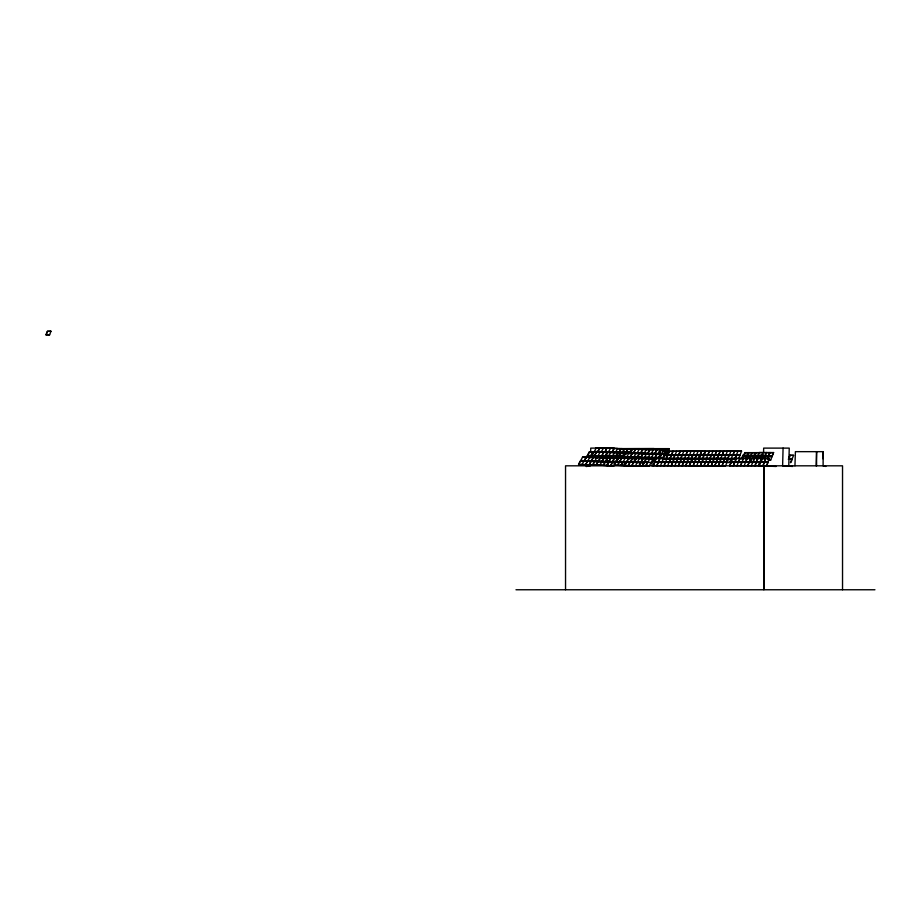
<?xml version="1.0" encoding="UTF-8"?>
<svg xmlns="http://www.w3.org/2000/svg" width="921" height="921" viewBox="0 0 921 921"><rect width="100%" height="100%" fill="white"/><g stroke="black" fill="none" stroke-linecap="round" stroke-linejoin="round"><path stroke-width="1.38" d="M590.649 452.199L590.752 448.113L596.912 448.113M607.446 465.819L607.595 460.373M607.664 457.645L607.733 454.928M613.674 463.102L613.743 460.373M613.812 457.645L613.893 454.928M763.428 457.645L763.497 454.928M763.567 452.199L763.67 448.113L789.239 448.113L788.779 465.819M783.08 448.113L782.62 465.819L792.601 466.452M624.254 465.819L624.392 461.571M651.987 465.819L652.126 461.571M794.95 465.819L795.41 451.658L823.144 451.658L823.109 465.819L825.849 466.463M816.121 465.819L816.582 451.658L816.582 465.819M822.913 458.739L823.144 451.658M46.062 334.83L47.432 331.238L50.977 331.238L47.455 331.376L46.062 334.83L49.607 334.83L50.977 331.238M622.826 454.088L623.759 451.785L630.977 451.923L623.701 451.785M626.372 454.088L627.431 451.923M630.033 454.088L631.081 451.774M631.725 451.106L632.692 448.803M654.612 462.238L653.242 465.819L654.612 462.238L690.623 462.238L689.253 465.819L690.623 462.238M654.866 462.043L656.224 458.451L692.074 458.301L690.715 461.882L654.843 461.905L676.475 462.043L677.948 458.301L676.475 462.043M660.207 452.453L659.24 454.882L660.23 452.591M660.921 451.106L661.842 448.815M658.227 462.238L656.788 465.819L658.239 462.377M658.4 462.043L659.908 458.462L658.377 461.905M664.455 451.106L665.434 448.665L664.525 451.106M738.723 458.462L740.104 455.02L664.076 455.158L662.706 458.739L684.315 458.739L685.823 455.158M662.706 458.739L664.076 455.158M665.975 455.895L667.357 452.453L664.997 452.453M665.238 452.257L667.598 452.257L668.968 448.665L654.612 448.665L668.968 448.665M667.598 452.257L668.991 448.803M667.61 455.158L666.24 458.739L667.76 455.296M667.978 454.686L669.36 451.244L705.233 451.221L691.084 451.083L689.61 454.824L667.99 454.824L703.84 454.663L705.233 451.221M667.99 454.824L669.36 451.244M663.995 465.819L665.434 462.238L664.064 465.819M665.618 462.043L666.977 458.451M671.282 455.158L669.924 458.75L671.282 455.02M667.61 465.819L669.037 462.377M674.909 455.296L673.458 458.739L674.828 455.158M672.698 462.377L671.179 465.681M672.675 462.238L671.294 465.681M678.478 455.158L677.05 458.6M680.193 451.382L678.742 454.824L680.182 451.244M680.654 458.739L682.035 455.296M682.139 455.158L680.642 458.6M683.785 451.382L682.334 454.686M678.455 465.819L679.894 462.238L678.432 465.681M681.471 458.301L680.124 461.882L681.505 458.439M685.926 454.686L687.331 451.382M686.064 454.824L687.446 451.382M683.543 461.882L685.005 458.301L683.532 461.743M685.708 465.681L687.112 462.238L685.754 465.819M690.957 462.238L689.587 465.819L725.598 465.819L726.968 462.238L690.957 462.238L759.952 462.377L731.113 462.238L729.743 465.819L731.113 462.238M691.187 461.905L692.569 458.451L728.419 458.301L727.049 461.882L691.187 461.905L712.819 462.043L714.293 458.301L712.912 461.743M691.199 462.043L692.569 458.451M694.929 458.589L696.38 454.997L694.906 458.451M693.11 465.681L694.561 462.238M693.202 465.819L694.492 462.238M701.675 451.083L700.213 454.663L701.583 451.083M698.878 458.6L700.259 455.158M722.168 455.158L720.659 458.739L699.051 458.739L700.397 455.02L722.041 455.02M696.713 465.681L698.176 462.238M703.84 454.663L705.21 451.083M703.955 455.158L702.585 458.739L704.093 455.158M704.335 454.824L705.705 451.232L741.566 451.221L727.429 451.083L725.944 454.824L704.335 454.824L740.185 454.663L741.555 451.083M700.34 465.819L701.779 462.238L700.328 465.681M707.627 455.158L706.246 458.6M705.371 462.238L703.955 465.819L705.382 462.377M705.613 462.043L706.983 458.451M711.231 455.158L709.78 458.6M709.02 462.238L707.535 465.819L708.905 462.238M714.846 455.02L713.464 458.739M713.407 458.739L714.823 455.158M711.185 465.819L712.624 462.238L711.254 465.819M716.999 458.739L718.484 455.158M718.691 454.824L720.107 451.232L718.748 454.824M714.8 465.819L716.227 462.238L714.777 465.681M722.283 454.824L723.779 451.232L722.271 454.686M719.888 461.882L721.35 458.301L719.865 461.743M723.422 461.882L724.885 458.301L723.411 461.743M721.937 465.819L723.446 462.377M732.264 462.515L726.243 462.526L727.613 458.934M729.202 454.997L727.728 458.589L729.213 455.135M727.049 461.882L728.442 458.439M732.725 454.997L731.251 458.439M733.104 454.525L734.498 451.221M731.274 458.934L729.893 462.377M733.024 454.663L734.486 451.083M753.079 461.882L754.449 458.301L752.975 462.043L731.366 462.043L732.725 458.451L769.438 458.439L768.056 461.882L760.988 461.882L762.369 458.439M736.581 455.158L735.062 458.462M736.558 455.02L735.177 458.462M734.739 462.377L733.289 465.819L734.728 462.238M736.409 458.462L734.877 461.905M745.216 455.331L742.856 455.331L741.474 458.773M742.372 458.865L743.282 456.425L772.097 456.574L743.282 456.425M743.512 456.091L744.893 452.648L773.548 452.637L759.399 452.487L757.925 456.229L743.523 456.229L772.166 456.079L773.548 452.637M743.523 456.229L744.893 452.648M741.935 462.238L740.576 465.819L741.865 462.238M743.546 458.451L742.096 461.905M745.492 457.772L746.54 455.331M745.63 457.772L746.551 455.481M745.918 458.865L746.885 456.425L745.987 458.865M747.069 456.229L748.508 452.648L747.138 456.229M744.156 465.819L745.526 462.238M745.722 462.043L747.138 458.451L745.711 461.905M749.153 457.633L750.074 455.331M749.164 457.772L750.085 455.469M749.51 458.727L750.5 456.574M749.521 458.865L750.477 456.425M749.314 462.043L750.799 458.451L749.441 462.043M750.592 460.753L751.536 458.589M750.719 460.753L751.663 458.589M752.71 457.772L753.677 455.331M753.113 458.865L754.126 456.425L753.228 458.865M751.352 465.819L752.71 462.238M757.269 455.331L756.314 457.772L757.292 455.469M756.74 458.727L757.753 456.574M756.763 458.865L757.741 456.425M754.955 465.819L756.394 462.238L754.944 465.681M759.883 457.633L760.804 455.331M759.906 457.772L760.93 455.331M760.366 458.865L761.356 456.574M759.952 462.377L758.559 465.819L759.929 462.238M760.147 461.882L761.506 458.301L760.147 461.882L731.366 462.043M760.884 461.882L762.266 458.439M760.769 462.238L759.399 465.819L766.583 465.681L767.964 462.238L760.769 462.238L767.964 462.238M763.958 458.727L764.879 456.425L763.97 458.865M764.994 456.079L766.468 452.487L764.983 455.941M762.945 465.819L764.43 462.238L762.922 465.681M764.43 461.882L765.881 458.301L764.511 461.882M767.492 458.727L768.436 456.574M768.54 456.079L769.991 452.487L768.517 455.941M767.515 458.865L768.551 456.574M767.987 462.377L766.583 465.681M772.166 456.079L773.536 452.487M768.356 460.016L770.716 460.016L772.074 456.425M789.032 457.633L789.976 455.469M790.022 455.331L788.652 458.911L792.198 458.911L793.557 455.331L790.022 455.331L793.557 455.331M791.945 459.119C787.156 468.708 796.607 455.423 788.411 459.119M644.286 462.538L642.49 466.107L614.1 465.209L617.795 458.232L603.9 457.737L601.954 461.456L580.679 460.569L644.309 462.676L615.953 461.801L617.795 458.232M616.161 461.294L617.979 457.864L653.311 458.969L639.381 458.393L637.47 462.112L616.172 461.433C620.178 465.163 624.369 451.923 619.775 461.421M616.172 461.433L617.979 457.864M619.453 461.743L617.646 465.324M617.588 465.324L619.384 461.743M621.134 465.427L623.01 461.858L621.122 465.289M626.556 461.974L624.691 465.542L626.579 462.112M626.775 461.778L628.64 458.198L626.752 461.64M630.102 462.089L628.295 465.658L630.045 462.077M632.174 458.313L630.332 461.893L632.197 458.451M633.867 461.997L635.686 458.566M635.375 465.888L637.263 462.446M640.74 462.423L638.932 466.003L640.809 462.423M642.363 465.715L644.17 462.135L642.363 465.715L649.351 465.819L651.17 462.388M646.231 458.612L644.435 462.181L646.358 458.75M647.647 462.25C641.453 471.46 652.931 458.842 644.182 462.273M647.923 462.296L649.812 458.716M653.3 458.831L651.492 462.411L623.287 461.663L625.106 458.232M651.492 462.411L653.311 458.969M578.572 464.483L580.414 460.903L608.769 462.043L580.426 461.041L578.572 464.483L606.904 465.485L608.758 461.905M580.702 460.707L582.544 457.138L617.818 458.37M583.96 461.03L582.026 464.46M586.17 457.403L584.179 460.834L586.044 457.403M586.078 458.048L587.31 455.619L658.492 458.267L587.31 455.619M587.575 455.285L589.44 451.843L624.714 453.074L622.849 456.505L587.586 455.423L589.44 451.843M587.506 461.156L585.595 464.725L587.529 461.294M589.544 458.025L590.868 455.883M589.567 458.174L590.856 455.745M592.882 453.915L594.126 451.624L665.307 454.272L594.149 451.762L592.905 454.053M596.255 447.859L594.413 451.428L629.665 452.522L631.518 448.941L596.255 447.859L617.623 448.458L615.665 452.176L629.665 452.522M591.063 461.283L589.141 464.852L591.006 461.421M593.124 457.507L591.34 461.087L593.205 457.656M594.667 455.538L596.532 452.096L594.667 455.538M594.586 461.409L592.698 464.978L594.609 461.548M594.816 461.214L596.716 457.633M596.647 458.278L597.879 455.987L596.658 458.416M600.078 452.223L598.155 455.653M598.178 461.536L596.209 464.967M601.482 456.114L600.204 458.543L601.436 456.114M603.623 452.487L601.77 455.918M601.712 455.918L603.612 452.349M604.993 451.808L606.835 448.228L605.062 451.808M601.747 461.801L599.882 465.232M601.954 461.456L605.085 456.379M603.739 458.67L605.074 456.24M605.212 461.778L603.428 465.358L605.293 461.916M607.307 458.658L608.551 456.367M614.054 448.619L612.062 452.05L613.927 448.619M608.896 461.548L610.853 457.979M610.646 465.819L612.35 462.031L615.838 462.158L609.011 462.123L607.169 465.692L610.646 465.819L611.878 463.39M612.43 456.148L614.272 452.568M612.384 461.674L614.319 458.105M615.792 456.263L617.738 452.695M618.947 452.637L617.082 456.079L607.607 455.607M613.985 465.727L610.485 465.462L613.985 465.727L615.838 462.158M619.269 456.39L621.215 452.81M618.026 459.038L619.442 456.885M618.049 459.176L619.292 456.885M622.619 452.269L624.565 448.7L622.596 452.13M623.31 456.54L625.175 453.109L660.449 454.329L658.584 457.772L623.333 456.678L625.175 453.109M624.852 455.043L626.268 452.89M628.79 453.236L626.925 456.678M632.002 449.114L630.16 452.695L665.411 453.777L667.253 450.208L632.002 449.114L653.357 449.713L651.412 453.443L665.411 453.777M628.859 459.556L630.079 457.127M632.382 459.533L633.648 457.392M632.405 459.683L633.717 457.392M635.939 459.66L637.24 457.518M637.436 457.035L639.358 453.604L637.505 457.184M640.728 453.063L642.582 449.494M642.662 449.632L640.717 452.925M648.177 457.403L650.042 453.972M653.484 453.949L651.515 457.38M654.981 453.408L656.823 449.839L654.992 453.408M655.015 457.645L656.949 454.076L655.004 457.507M654.992 458.002L653.024 461.571L655.004 458.14M658.354 453.535L660.311 449.966L658.342 453.397M658.584 457.772L660.449 454.329M659.839 457.587L661.808 454.007M661.842 453.65L663.799 450.219M657.502 457.357L663.442 457.714L665.296 454.134M586.205 466.533L590.292 465.819M46.05 334.68L49.607 334.83M601.194 448.113L614.065 448.113M669.371 451.382L691.084 451.083M665.227 452.107L667.587 452.107M665.02 452.591L667.357 452.453M744.916 452.787L759.295 452.648M703.828 454.525L689.61 454.824M664.087 455.296L685.696 455.02M764.488 455.469L742.856 455.331M618.498 455.711L614.963 455.711M624.519 455.711L622.159 455.711M772.143 455.941L758.041 456.079M788.641 458.773L792.198 458.911M655.867 459.015L653.53 459.153M788.422 459.257L791.968 459.257M768.333 459.878L770.716 460.016M654.635 462.377L690.646 462.377M653.231 465.681L689.242 465.681M729.731 465.681L758.547 465.681M515.99 589.762L874.95 589.762M617.991 458.002L639.381 458.393M642.351 465.566L649.351 465.819M642.478 465.968L614.1 465.209M589.452 451.992L610.796 452.441L608.827 456.033M625.198 453.247L646.542 453.708L644.573 457.288M621.917 456.102L624.254 456.332M635.11 456.574L640.993 456.92M658.573 457.633L644.7 457.277M653.15 461.571L655.464 461.651M578.549 464.345L606.904 465.485M762.001 465.819L776.115 466.475M762.956 452.637L761.54 455.941M755.773 452.787L754.368 456.091M755.646 452.787L754.241 456.091M755.185 458.451L656.224 458.451M752.112 452.787L750.661 456.091M740.185 454.663L725.944 454.824M738.032 451.221L736.535 454.525M738.343 462.377L736.881 465.681M736.282 455.135L734.877 458.439M736.27 458.451L735.016 461.905M730.975 451.221L729.559 454.525M731.286 459.072L729.766 462.377M727.314 451.232L705.705 451.232M725.771 455.158L724.274 458.439M723.33 462.377L722.064 465.819M718.449 455.02L716.975 458.6M712.935 451.382L711.53 454.686M711.231 455.02L709.849 458.6M710.655 458.589L709.147 462.043L710.54 458.589M709.389 451.382L707.996 454.686M709.262 451.382L707.858 454.686M703.414 458.589L701.952 462.043L703.345 458.589M698.164 451.221L696.656 454.525M694.641 451.221L693.225 454.525M694.86 461.905L696.241 458.462L694.722 461.905M693.041 455.158L691.372 458.451M692.753 454.997L691.475 458.451M689.438 455.158L687.929 458.451M688.563 458.439L687.078 461.882L688.471 458.439M682.196 465.681L683.578 462.238L682.047 465.681M676.59 451.382L675.185 454.686M676.302 462.377L674.828 465.681M674.322 458.589L672.814 462.043L674.195 458.589M673.055 451.382L671.536 454.824L672.917 451.382M669.256 461.905L670.592 458.451L669.199 461.905M663.707 450.219L661.934 453.662M663.454 458.6L662.061 461.905M661.692 454.007L659.827 457.438M661.842 462.377L660.461 465.819M654.117 448.515L618.267 448.665L639.876 448.665M646.197 449.759L644.263 453.051M641.097 457.173L642.962 453.731L640.97 457.161M639.116 449.506L637.24 452.798M635.835 453.616L633.89 456.92M635.801 458.566L633.844 461.858M633.752 452.683L635.617 449.252L633.613 452.672M631.875 465.635L633.694 462.204L631.771 465.635M622.849 456.505L608.954 456.022M621.122 452.81L619.257 456.252M617.634 452.683L615.781 456.125M614.33 458.244L612.477 461.674M612.5 462.25L609.011 462.123M610.45 448.492L608.516 451.797M610.865 458.117L609 461.559M605.35 455.907L607.215 452.476L605.224 455.907M603.37 448.251L601.494 451.543M603.9 457.737L582.544 457.138M600.342 457.898L598.351 461.329L600.216 457.898M598.005 451.428L599.87 447.986L597.879 451.417M598.074 461.525L596.313 464.967M591.19 455.411L593.055 451.981L591.052 455.411M589.659 457.53L587.771 460.822M842.531 589.762L842.531 465.819L565.54 465.819L565.54 589.762M763.9 465.819L763.831 589.762L763.889 465.819M699.925 454.997L698.555 458.589L699.925 454.997M699.787 458.451L698.417 462.043L699.787 458.451M716.526 451.232L715.087 454.824L716.457 451.232M717.827 458.301L716.457 461.882L717.816 458.301M719.773 462.238L718.403 465.819L719.773 462.238M739.943 458.451L738.573 462.043L739.943 458.451M749.176 462.238L747.702 465.819L749.176 462.238M757.995 458.301L756.625 461.882L757.971 458.301M642.87 458.497L641.062 462.077L642.846 458.497M594.402 455.872L593.112 458.29L594.333 455.86M607.388 457.864L605.534 461.433L607.365 457.864M621.099 448.585L619.257 452.153L621.088 448.585M627.938 448.826L626.188 452.395L627.938 448.826M632.278 453.362L630.425 456.931L632.278 453.362M649.65 449.736L647.808 453.316L649.65 449.736M734.808 458.934L662.452 458.946L734.808 458.934"/></g></svg>
